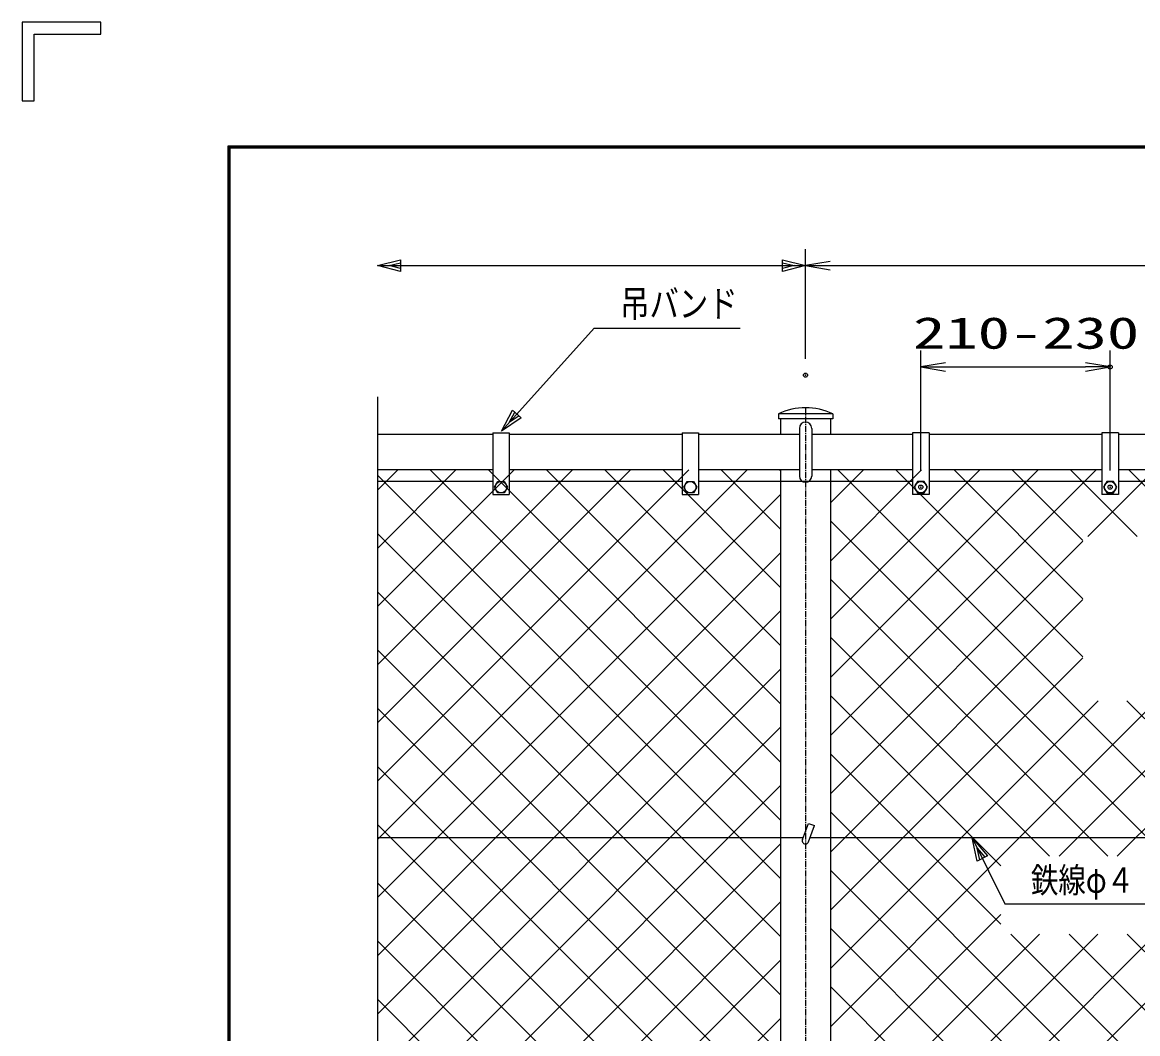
# Model space of a CAD drawing. Units: millimetres, scale not verified. Extents: x -2950 to 2950, y -2100 to 2100.
# Drawn here: x -2950 to -1595, y 871 to 2100 of the extents above; entities that cross this region are included whole.
import ezdxf
from ezdxf.enums import TextEntityAlignment as Align

# ---------------------------------------------------------------- set-up
doc = ezdxf.new("R2010")
doc.units = ezdxf.units.MM
doc.header["$LTSCALE"] = 10
doc.header["$PDMODE"] = 32
doc.header["$PDSIZE"] = 5
doc.linetypes.add('USER1', pattern=[1.125, 0.75, -0.125, 0.125, -0.125])
for name, color, linetype, lineweight in [('0-1_1', 7, 'Continuous', 25), ('0-2_0', 7, 'Continuous', 25), ('0-3_2', 7, 'Continuous', 25), ('0-4_EXTCNT-L', 2, 'Continuous', 25), ('0-6_WAKU', 7, 'Continuous', 25)]:
    doc.layers.add(name, color=color, linetype=linetype, lineweight=lineweight)
doc.layers.add('0-5_DEFPOINTS', color=7, linetype='Continuous')
doc.styles.add('ＭＳ ゴシック', font='')
doc.styles.get('ＭＳ ゴシック').set_extended_font_data('MS Gothic')

# ---------------------------------------------------------------- blocks, each defined once
blk = doc.blocks.new('DARROWS')
at = {"layer": '0-2_0', "color": 2}
blk.add_line((0, 0), (-9.991, 0), dxfattribs=at)
blk.add_lwpolyline([(-10, -1.667), (0, 0), (-10, 1.667)], dxfattribs=at)
blk = doc.blocks.new('X98')
at = {"layer": '0-2_0', "color": 4}
for p, q in [((9102.3, 30315.5), (13591.5, 34804.7)), ((9102.3, 31022.6), (12884.4, 34804.7)), ((9102.3, 31729.7), (12177.3, 34804.7)), ((9102.3, 32436.8), (11470.2, 34804.7)), ((9102.3, 33143.9), (10763, 34804.7)), ((9102.3, 33851), (10055.9, 34804.7)), ((9102.3, 34558.1), (9348.8, 34804.7)), ((13999.3, 29841.3), (9102.3, 34738.4)), ((13999.3, 30548.5), (9743.1, 34804.7)), ((13999.3, 31255.6), (10450.2, 34804.7)), ((13999.3, 31962.7), (11157.3, 34804.7)), ((13999.3, 32669.8), (11864.4, 34804.7)), ((13999.3, 33376.9), (12571.5, 34804.7)), ((13999.3, 34084), (13278.6, 34804.7)), ((13999.3, 34791.1), (13985.7, 34804.7)), ((9102.3, 29608.4), (13999.3, 34505.4)), ((13999.3, 29134.2), (9102.3, 34031.2)), ((9102.3, 28901.3), (13999.3, 33798.3)), ((13999.3, 28427.1), (9102.3, 33324.1)), ((9102.3, 28194.2), (13999.3, 33091.2)), ((13999.3, 27720), (9102.3, 32617)), ((9102.3, 27487), (13999.3, 32384)), ((13999.3, 27012.9), (9102.3, 31909.9)), ((9102.3, 26779.9), (13999.3, 31676.9)), ((13999.3, 26305.8), (9102.3, 31202.8)), ((9102.3, 26072.8), (13999.3, 30969.8)), ((13999.3, 25598.7), (9102.3, 30495.7)), ((9102.3, 25365.7), (13999.3, 30262.7)), ((13999.3, 24891.6), (9102.3, 29788.6)), ((9102.3, 24658.6), (13999.3, 29555.6)), ((13999.3, 24184.5), (9102.3, 29081.5)), ((9102.3, 23951.5), (13999.3, 28848.5)), ((13999.3, 23477.4), (9102.3, 28374.4)), ((9102.3, 23244.4), (13999.3, 28141.4)), ((13999.3, 22770.3), (9102.3, 27667.3)), ((9102.3, 22537.3), (13999.3, 27434.3)), ((13999.3, 22063.2), (9102.3, 26960.2)), ((9102.3, 21830.2), (13999.3, 26727.2)), ((13999.3, 21356.1), (9102.3, 26253.1)), ((9102.3, 21123.1), (13999.3, 26020.1)), ((13773.6, 20874.7), (9102.3, 25546)), ((9561, 20874.7), (13999.3, 25313)), ((13066.4, 20874.7), (9102.3, 24838.9)), ((10268.1, 20874.7), (13999.3, 24605.9)), ((12359.3, 20874.7), (9102.3, 24131.7)), ((10975.2, 20874.7), (13999.3, 23898.8)), ((11652.2, 20874.7), (9102.3, 23424.6)), ((11682.3, 20874.7), (13999.3, 23191.7)), ((10945.1, 20874.7), (9102.3, 22717.5)), ((12389.4, 20874.7), (13999.3, 22484.6)), ((10238, 20874.7), (9102.3, 22010.4)), ((13096.5, 20874.7), (13999.3, 21777.4)), ((9530.9, 20874.7), (9102.3, 21303.3)), ((13803.6, 20874.7), (13999.3, 21070.3))]:
    blk.add_line(p, q, dxfattribs=at)
blk = doc.blocks.new('X99')
at = {"layer": '0-2_0', "color": 4}
for p, q in [((14605.3, 23797.7), (25612.3, 34804.7)), ((14605.3, 24504.8), (24905.2, 34804.7)), ((14605.3, 31575.8), (17834.1, 34804.7)), ((14605.3, 32282.9), (17127, 34804.7)), ((14605.3, 32990), (16419.9, 34804.7)), ((14605.3, 33697.2), (15712.8, 34804.7)), ((14605.3, 34404.3), (15005.7, 34804.7)), ((25999.3, 23498.2), (14692.8, 34804.7)), ((17672.9, 32531.6), (15399.9, 34804.7)), ((17672.9, 33238.7), (16107, 34804.7)), ((17672.9, 33945.9), (16814.1, 34804.7)), ((18330.6, 33995.3), (17521.2, 34804.7)), ((17731.9, 33995.3), (18541.2, 34804.7)), ((19037.7, 33995.3), (18228.3, 34804.7)), ((18439, 33995.3), (19248.3, 34804.7)), ((19744.8, 33995.3), (18935.4, 34804.7)), ((19146.1, 33995.3), (19955.4, 34804.7)), ((20451.9, 33995.3), (19642.5, 34804.7)), ((19853.2, 33995.3), (20662.5, 34804.7)), ((21159, 33995.3), (20349.7, 34804.7)), ((20560.3, 33995.3), (21369.6, 34804.7)), ((25999.3, 29862.2), (21056.8, 34804.7)), ((21267.4, 33995.3), (22076.8, 34804.7)), ((21664.5, 32271.1), (24198.1, 34804.7)), ((21664.5, 32978.2), (23491, 34804.7)), ((21664.5, 33685.3), (22783.9, 34804.7)), ((25999.3, 30569.3), (21763.9, 34804.7)), ((25999.3, 31276.4), (22471, 34804.7)), ((25999.3, 31983.5), (23178.1, 34804.7)), ((25999.3, 32690.6), (23885.2, 34804.7)), ((25999.3, 33397.7), (24592.3, 34804.7)), ((25999.3, 34104.8), (25299.4, 34804.7)), ((14605.3, 23090.6), (25999.3, 34484.6)), ((18680.2, 30110.1), (14605.3, 34185.1)), ((14605.3, 30868.7), (17672.9, 33936.4)), ((14605.3, 22383.4), (25999.3, 33777.4)), ((17973.1, 30110.1), (14605.3, 33478)), ((25999.3, 29155.1), (21664.5, 33489.9)), ((14605.3, 30161.6), (17672.9, 33229.3)), ((14605.3, 21676.3), (25999.3, 33070.3)), ((17266, 30110.1), (14605.3, 32770.9)), ((25999.3, 28448), (21664.5, 32782.8)), ((14605.3, 29454.5), (17672.9, 32522.2)), ((14605.3, 20969.2), (25999.3, 32363.2)), ((16675.1, 29994), (14605.3, 32063.8)), ((14605.3, 28747.4), (17858.1, 32000.2)), ((16675.1, 30110.1), (18565.2, 32000.2)), ((17382.2, 30110.1), (19272.3, 32000.2)), ((18089.3, 30110.1), (19979.4, 32000.2)), ((25999.3, 24205.3), (18204.4, 32000.2)), ((18796.4, 30110.1), (20686.5, 32000.2)), ((25999.3, 24912.4), (18911.5, 32000.2)), ((19091, 29697.6), (21393.6, 32000.2)), ((25999.3, 25619.5), (19618.6, 32000.2)), ((25999.3, 26326.6), (20325.7, 32000.2)), ((25999.3, 27033.7), (21032.8, 32000.2)), ((25999.3, 27740.8), (21664.5, 32075.7)), ((15217.8, 20874.7), (25999.3, 31656.1)), ((16675.1, 29286.9), (14605.3, 31356.7)), ((15924.9, 20874.7), (25999.3, 30949)), ((22180, 23074.8), (14605.3, 30649.6)), ((16632, 20874.7), (25999.3, 30241.9)), ((14605.3, 28040.3), (16675.1, 30110.1)), ((21472.9, 23074.8), (14605.3, 29942.5)), ((25999.3, 22791.1), (19091, 29699.4)), ((17339.1, 20874.7), (25999.3, 29534.8)), ((14605.3, 27333.2), (16675.1, 29403)), ((20765.8, 23074.8), (14605.3, 29235.4)), ((14605.3, 25211.9), (18558.5, 29165.1)), ((14605.3, 25919), (17851.4, 29165.1)), ((14605.3, 26626.1), (17144.3, 29165.1)), ((22887.1, 23074.8), (16796.8, 29165.1)), ((23594.2, 23074.8), (17504, 29165.1)), ((24301.3, 23074.8), (18211.1, 29165.1)), ((25008.4, 23074.8), (18918.2, 29165.1)), ((18046.2, 20874.7), (25999.3, 28827.7)), ((20719.1, 22414.4), (14605.3, 28528.2)), ((20953.5, 23074.8), (25999.3, 28120.6)), ((21551.7, 20874.7), (14605.3, 27821.1)), ((21660.6, 23074.8), (25999.3, 27413.5)), ((20844.6, 20874.7), (14605.3, 27114)), ((22367.7, 23074.8), (25999.3, 26706.4)), ((20137.5, 20874.7), (14605.3, 26406.9)), ((23074.8, 23074.8), (25999.3, 25999.3)), ((19430.4, 20874.7), (14605.3, 25699.8)), ((23781.9, 23074.8), (25999.3, 25292.2)), ((18723.3, 20874.7), (14605.3, 24992.7)), ((24489, 23074.8), (25999.3, 24585.1)), ((18016.2, 20874.7), (14605.3, 24285.6)), ((25196.1, 23074.8), (25999.3, 23878)), ((17309.1, 20874.7), (14605.3, 23578.5)), ((25498.4, 22670), (25999.3, 23170.8)), ((16602, 20874.7), (14605.3, 22871.4)), ((18753.4, 20874.7), (20719.1, 22840.4)), ((25999.3, 22084), (25498.4, 22584.9)), ((24410.2, 20874.7), (25999.3, 22463.7)), ((15894.9, 20874.7), (14605.3, 22164.3)), ((19460.5, 20874.7), (20719.1, 22133.3)), ((20167.6, 20874.7), (21317.7, 22024.8)), ((20874.7, 20874.7), (22024.8, 22024.8)), ((22258.8, 20874.7), (21108.7, 22024.8)), ((21581.8, 20874.7), (22731.9, 22024.8)), ((22965.9, 20874.7), (21815.9, 22024.8)), ((22288.9, 20874.7), (23439, 22024.8)), ((23673.1, 20874.7), (22523, 22024.8)), ((22996, 20874.7), (24146.1, 22024.8)), ((24380.2, 20874.7), (23230.1, 22024.8)), ((23703.1, 20874.7), (24853.2, 22024.8)), ((25087.3, 20874.7), (23937.2, 22024.8)), ((25794.4, 20874.7), (24644.3, 22024.8)), ((25999.3, 21376.9), (25351.4, 22024.8)), ((25117.3, 20874.7), (25999.3, 21756.6)), ((15187.8, 20874.7), (14605.3, 21457.2)), ((25824.4, 20874.7), (25999.3, 21049.5))]:
    blk.add_line(p, q, dxfattribs=at)

msp = doc.modelspace()

# ---------------------------------------------------------------- linework, layer by layer
at = {"layer": '0-1_1', "color": 4}
for p, q in [((-2518.48, 1804.39), (-2490.48, 1811.39)), ((-2518.48, 1804.39), (-1998.48, 1804.39)), ((-2490.48, 1797.39), (-2518.48, 1804.39)), ((-2504.48, 1804.39), (-2490.48, 1807.89)), ((-2490.48, 1800.89), (-2504.48, 1804.39)), ((-2490.48, 1811.39), (-2490.48, 1797.39)), ((-2026.48, 1811.39), (-1998.48, 1804.39)), ((-2026.48, 1797.39), (-2026.48, 1811.39)), ((-2026.48, 1807.89), (-2012.48, 1804.39)), ((-2012.48, 1804.39), (-2026.48, 1800.89)), ((-1998.48, 1804.39), (-2026.48, 1797.39)), ((-2367.91, 1603.39), (-2255.27, 1728.39)), ((-2255.27, 1728.39), (-2077.83, 1728.39)), ((-2518.48, 1644.93), (-2518.48, 391.25)), ((-2367.91, 1603.39), (-2354.37, 1628.87)), ((-2358.54, 1613.79), (-2351.76, 1626.53)), ((-2354.37, 1628.87), (-2343.96, 1619.5)), ((-2343.96, 1619.5), (-2367.91, 1603.39)), ((-2346.56, 1621.84), (-2358.54, 1613.79)), ((-1796.26, 1109.39), (-1756.26, 1029.39)), ((-1756.26, 1029.39), (-1556.76, 1029.39))]:
    msp.add_line(p, q, dxfattribs=at)
at = {"layer": '0-1_1', "color": 4, "linetype": 'USER1'}
msp.add_line((-1998.48, 1632.38), (-1998.48, -185.61), dxfattribs=at)
at = {"layer": '0-1_1'}
for p, q in [((-1965.48, 1618.38), (-2031.48, 1618.38)), ((-2028.78, 1618.38), (-2028.78, 1599.39)), ((-1968.18, 1618.38), (-1968.18, 1599.39)), ((-1965.48, 1624.39), (-1965.48, 1618.38)), ((-2378.48, 1599.39), (-2518.48, 1599.39)), ((-2378.48, 1601.39), (-2378.48, 1526.39)), ((-2378.48, 1601.39), (-2358.48, 1601.39)), ((-2358.48, 1601.39), (-2358.48, 1526.39)), ((-2148.48, 1599.39), (-2358.48, 1599.39)), ((-2148.48, 1601.39), (-2148.48, 1526.39)), ((-2148.48, 1601.39), (-2128.48, 1601.39)), ((-2128.48, 1601.39), (-2128.48, 1526.39)), ((-2028.78, 1599.39), (-2128.48, 1599.39)), ((-2005.98, 1599.39), (-2028.78, 1599.39)), ((-2005.98, 1606.77), (-2005.98, 1548.89)), ((-1990.98, 1606.77), (-1990.98, 1548.89)), ((-1868.48, 1599.39), (-1990.98, 1599.39)), ((-1868.48, 1601.39), (-1868.48, 1526.39)), ((-1848.48, 1601.39), (-1868.48, 1601.39)), ((-1848.48, 1601.39), (-1848.48, 1526.39)), ((-1638.48, 1599.39), (-1848.48, 1599.39)), ((-1638.48, 1601.39), (-1638.48, 1526.39)), ((-1618.48, 1601.39), (-1638.48, 1601.39)), ((-1618.48, 1601.39), (-1618.48, 1526.39)), ((-1408.48, 1599.39), (-1618.48, 1599.39)), ((-2378.48, 1556.39), (-2518.48, 1556.39)), ((-2148.48, 1556.39), (-2358.48, 1556.39)), ((-2028.78, 1556.39), (-2128.48, 1556.39)), ((-2005.98, 1556.39), (-2028.78, 1556.39)), ((-2028.78, 1556.39), (-2028.78, 163.39)), ((-1868.48, 1556.39), (-1990.98, 1556.39)), ((-1968.18, 1556.39), (-1968.18, 163.39)), ((-1638.48, 1556.39), (-1848.48, 1556.39)), ((-1408.48, 1556.39), (-1618.48, 1556.39)), ((-2378.48, 1542.39), (-2518.48, 1542.39)), ((-2148.48, 1542.39), (-2358.48, 1542.39)), ((-2028.78, 1542.39), (-2128.48, 1542.39)), ((-1868.48, 1542.39), (-2028.78, 1542.39)), ((-1638.48, 1542.39), (-1848.48, 1542.39)), ((-1408.48, 1542.39), (-1618.48, 1542.39)), ((-2378.48, 1526.39), (-2358.48, 1526.39)), ((-2148.48, 1526.39), (-2128.48, 1526.39)), ((-1848.48, 1526.39), (-1868.48, 1526.39)), ((-1618.48, 1526.39), (-1638.48, 1526.39)), ((-2002.24, 1107.19), (-1995.06, 1126.93)), ((-1995.06, 1126.93), (-1987.54, 1124.19)), ((-1994.72, 1104.46), (-1987.54, 1124.19)), ((-2028.78, 1109.38), (-2518.48, 1109.38)), ((-2001.44, 1109.38), (-2028.78, 1109.38)), ((-828.78, 1109.39), (-1992.93, 1109.38))]:
    msp.add_line(p, q, dxfattribs=at)
msp.add_lwpolyline([(-1965.48, 1624.39), (-2031.48, 1624.39), (-2031.48, 1618.38)], dxfattribs=at)
at = {"layer": '0-1_1', "color": 4}
msp.add_lwpolyline([(-1790, 1081.21), (-1796.26, 1109.39), (-1777.48, 1087.47)], close=True, dxfattribs=at)
msp.add_lwpolyline([(-1786.87, 1082.78), (-1790, 1096.86), (-1780.61, 1085.91)], dxfattribs=at)
at = {"layer": '0-1_1'}
for centre, radius, start, end in [((-1998.48, 1606.77), 7.5, 359.99999, 179.99999), ((-1998.48, 1548.89), 7.5, 180, 0), ((-1998.48, 1105.82), 4, 159.99965, 339.99972)]:
    msp.add_arc(centre, radius, start, end, dxfattribs=at)
at = {"layer": '0-3_2'}
for p, q in [((-2376.48, 1535.39), (-2372.48, 1542.31)), ((-2372.48, 1528.46), (-2376.48, 1535.39)), ((-2372.48, 1542.31), (-2364.48, 1542.31)), ((-2364.48, 1542.31), (-2360.48, 1535.39)), ((-2360.48, 1535.39), (-2364.48, 1528.46)), ((-1862.48, 1542.31), (-1866.48, 1535.39)), ((-1866.48, 1535.39), (-1862.48, 1528.46)), ((-1854.48, 1542.31), (-1862.48, 1542.31)), ((-1850.48, 1535.39), (-1854.48, 1542.31)), ((-1854.48, 1528.46), (-1850.48, 1535.39)), ((-2364.48, 1528.46), (-2372.48, 1528.46)), ((-1862.48, 1528.46), (-1854.48, 1528.46))]:
    msp.add_line(p, q, dxfattribs=at)
for points in [[(-2146.48, 1535.39), (-2142.48, 1542.31), (-2134.48, 1542.31), (-2130.48, 1535.39), (-2134.48, 1528.46), (-2142.48, 1528.46)], [(-1620.48, 1535.39), (-1624.48, 1542.31), (-1632.48, 1542.31), (-1636.48, 1535.39), (-1632.48, 1528.46), (-1624.48, 1528.46)]]:
    msp.add_lwpolyline(points, close=True, dxfattribs=at)
for centre in [(-2368.48, 1535.39), (-2138.48, 1535.39), (-1858.48, 1535.39), (-1628.48, 1535.39)]:
    msp.add_circle(centre, 6.93, dxfattribs=at)
at = {"layer": '0-4_EXTCNT-L', "color": 1}
for p, q in [((-1998.48, 1691.38), (-1998.48, 1824.39)), ((-1858.48, 1555.39), (-1858.48, 1701.39)), ((-1628.48, 1555.39), (-1628.48, 1701.39))]:
    msp.add_line(p, q, dxfattribs=at)
at = {"layer": '0-4_EXTCNT-L'}
for p, q in [((-1968.48, 1804.39), (-828.48, 1804.39)), ((-1828.48, 1681.39), (-1658.48, 1681.39))]:
    msp.add_line(p, q, dxfattribs=at)
at = {"layer": '0-4_EXTCNT-L', "color": 7}
msp.add_arc((-1998.48, 1554.13), 77.62, 64.84082, 115.15918, dxfattribs=at)
at = {"layer": '0-5_DEFPOINTS'}
for p in [(-1628.48, 1681.39), (-1998.48, 1671.38), (-1858.48, 1535.39), (-1628.48, 1535.39)]:
    msp.add_point(p, dxfattribs=at)
at = {"layer": '0-6_WAKU'}
for p, q in [((-2854.47, 2100), (-2949.97, 2100)), ((-2935.64, 2004.5), (-2935.64, 2085.67)), ((-2698.64, 1948.67), (2798.7, 1948.67)), ((-2698.64, -1948.67), (-2698.64, 1948.67))]:
    msp.add_line(p, q, dxfattribs=at)
for points in [[(-2949.97, 2100), (-2949.97, 2004.5), (-2935.64, 2004.5)], [(-2935.64, 2085.67), (-2854.47, 2085.67), (-2854.47, 2100)], [(-2697.3, -1947.33), (-2697.3, 1947.33), (2797.36, 1947.33)]]:
    msp.add_lwpolyline(points, dxfattribs=at)
msp.add_lwpolyline([(-2699.97, 1950), (2800.03, 1950), (2800.03, -1950), (-2699.97, -1950)], close=True, dxfattribs=at)

# ---------------------------------------------------------------- block references
at = {"layer": '0-4_EXTCNT-L', "xscale": 3, "yscale": 3, "rotation": 180}
for p in [(-1998.48, 1804.39), (-1858.48, 1681.39)]:
    msp.add_blockref('DARROWS', p, dxfattribs=at)
at = {"layer": '0-4_EXTCNT-L'}
for name, p, xscale, yscale in [('DARROWS', (-1628.48, 1681.39), 3, 3), ('X98', (-3428.71, -1924.08), 0.1, 0.1), ('X99', (-3428.71, -1924.08), 0.1, 0.1)]:
    msp.add_blockref(name, p, dxfattribs=dict(at, xscale=xscale, yscale=yscale))

# ---------------------------------------------------------------- texts
at = {"layer": '0-1_1', "color": 4, "style": 'ＭＳ ゴシック', "width": 0.8}
for s, height, p in [('吊バンド', 32.72, (-2223.77, 1732.09)), ('鉄線φ４', 30.61, (-1724.76, 1033.5))]:
    msp.add_text(s, height=height, dxfattribs=at).set_placement(p, align=Align.BOTTOM_LEFT)
at = {"layer": '0-4_EXTCNT-L', "color": 3, "style": 'ＭＳ ゴシック', "width": 1.5}
msp.add_text('210-230', height=38.48, dxfattribs=at).set_placement((-1867.93, 1691.95), align=Align.BOTTOM_LEFT)

doc.saveas('drawing.dxf')
